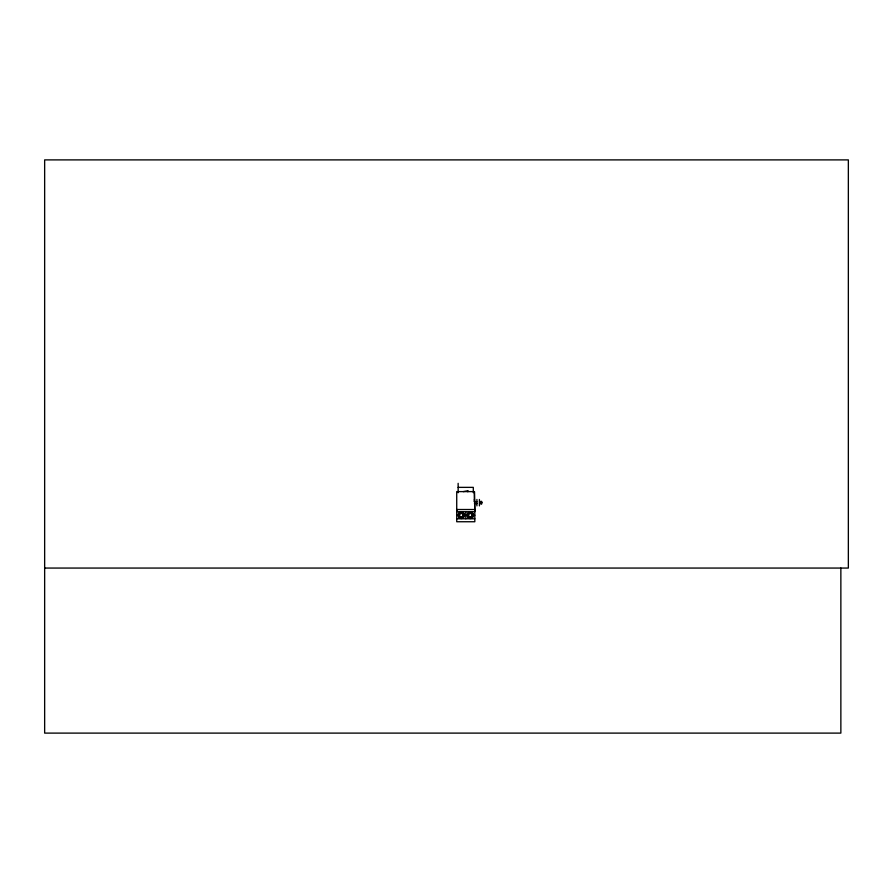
<?xml version="1.0" encoding="UTF-8"?>
<svg xmlns="http://www.w3.org/2000/svg" width="893" height="893" viewBox="0 0 893 893"><rect width="100%" height="100%" fill="white"/><g stroke="black" fill="none" stroke-linecap="round" stroke-linejoin="round"><path stroke-width="1.34" d="M474.819 509.68L474.819 521.746L456.725 521.746L456.725 491.608L474.429 491.608L474.819 509.512L456.725 509.512M463.311 491.608L467.809 490.793L467.843 491.608L467.809 490.793M458.142 487.366L473.301 487.366L473.301 492.713M474.429 501.799L476.918 501.799M481.07 502.558L481.751 502.558M481.07 502.804L481.751 502.804M474.429 503.563L476.918 503.563M456.758 515.239L458.589 515.149M474.819 515.239L472.989 515.228A2.69 2.69 0 0 0 468.97 512.906A2.69 2.69 0 0 0 468.97 517.549A2.69 2.69 0 0 0 472.989 515.228L472.989 515.149A2.69 2.69 0 0 0 468.97 512.816A2.69 2.69 0 0 0 468.97 517.471A2.69 2.69 0 0 0 472.989 515.149M456.758 518.788L474.819 518.788M44.65 568.06L848.35 568.06L848.35 159.892L44.65 159.892L44.65 733.108L840.86 733.108L840.86 568.06M469.618 512.549L469.874 513.497A1.697 1.697 0 0 1 471.95 515.585A1.697 1.697 0 0 1 469.104 516.344A1.697 1.697 0 0 1 469.874 513.497M470.745 516.779L471.002 517.739M460.576 512.549L460.833 513.497M461.714 516.779L461.971 517.739M474.429 499.276L474.529 501.833M474.629 504.389L474.819 509.512M474.819 510.137L474.819 511.7L456.758 511.7L456.758 510.137M481.751 501.431L481.751 503.92M481.07 501.219L481.07 504.132M479.686 501.219L479.686 504.132M479.407 499.466L479.407 505.884M476.918 499.466L476.918 505.884M474.429 491.608L474.429 501.978M467.619 515.149L463.958 515.228A2.69 2.69 0 0 1 459.928 517.549A2.69 2.69 0 0 1 459.928 512.906A2.69 2.69 0 0 1 463.958 515.228L463.958 515.149A2.69 2.69 0 0 0 459.928 512.816A2.69 2.69 0 0 0 459.928 517.471A2.69 2.69 0 0 0 463.958 515.149M465.789 511.7L465.789 518.788M458.142 483.336L458.142 492.713M458.064 514.446L457.964 515.317A3.304 3.304 0 0 0 464.494 516.009L464.583 515.149A3.304 3.304 0 0 0 458.064 514.446M468.658 518.107A3.304 3.304 0 0 0 473.614 515.239A3.304 3.304 0 0 0 468.658 512.381A3.304 3.304 0 0 0 468.658 518.107M460.196 517.014A2.154 2.154 0 0 0 463.422 515.149A2.154 2.154 0 0 0 460.196 513.285A2.154 2.154 0 0 0 460.196 517.014M469.238 517.002A2.143 2.143 0 0 0 472.453 515.149A2.143 2.143 0 0 0 469.238 513.285A2.143 2.143 0 0 0 469.238 517.002M460.431 516.612A1.697 1.697 0 0 0 462.976 515.138A1.697 1.697 0 0 0 460.431 513.676A1.697 1.697 0 0 0 460.431 516.612"/></g></svg>
